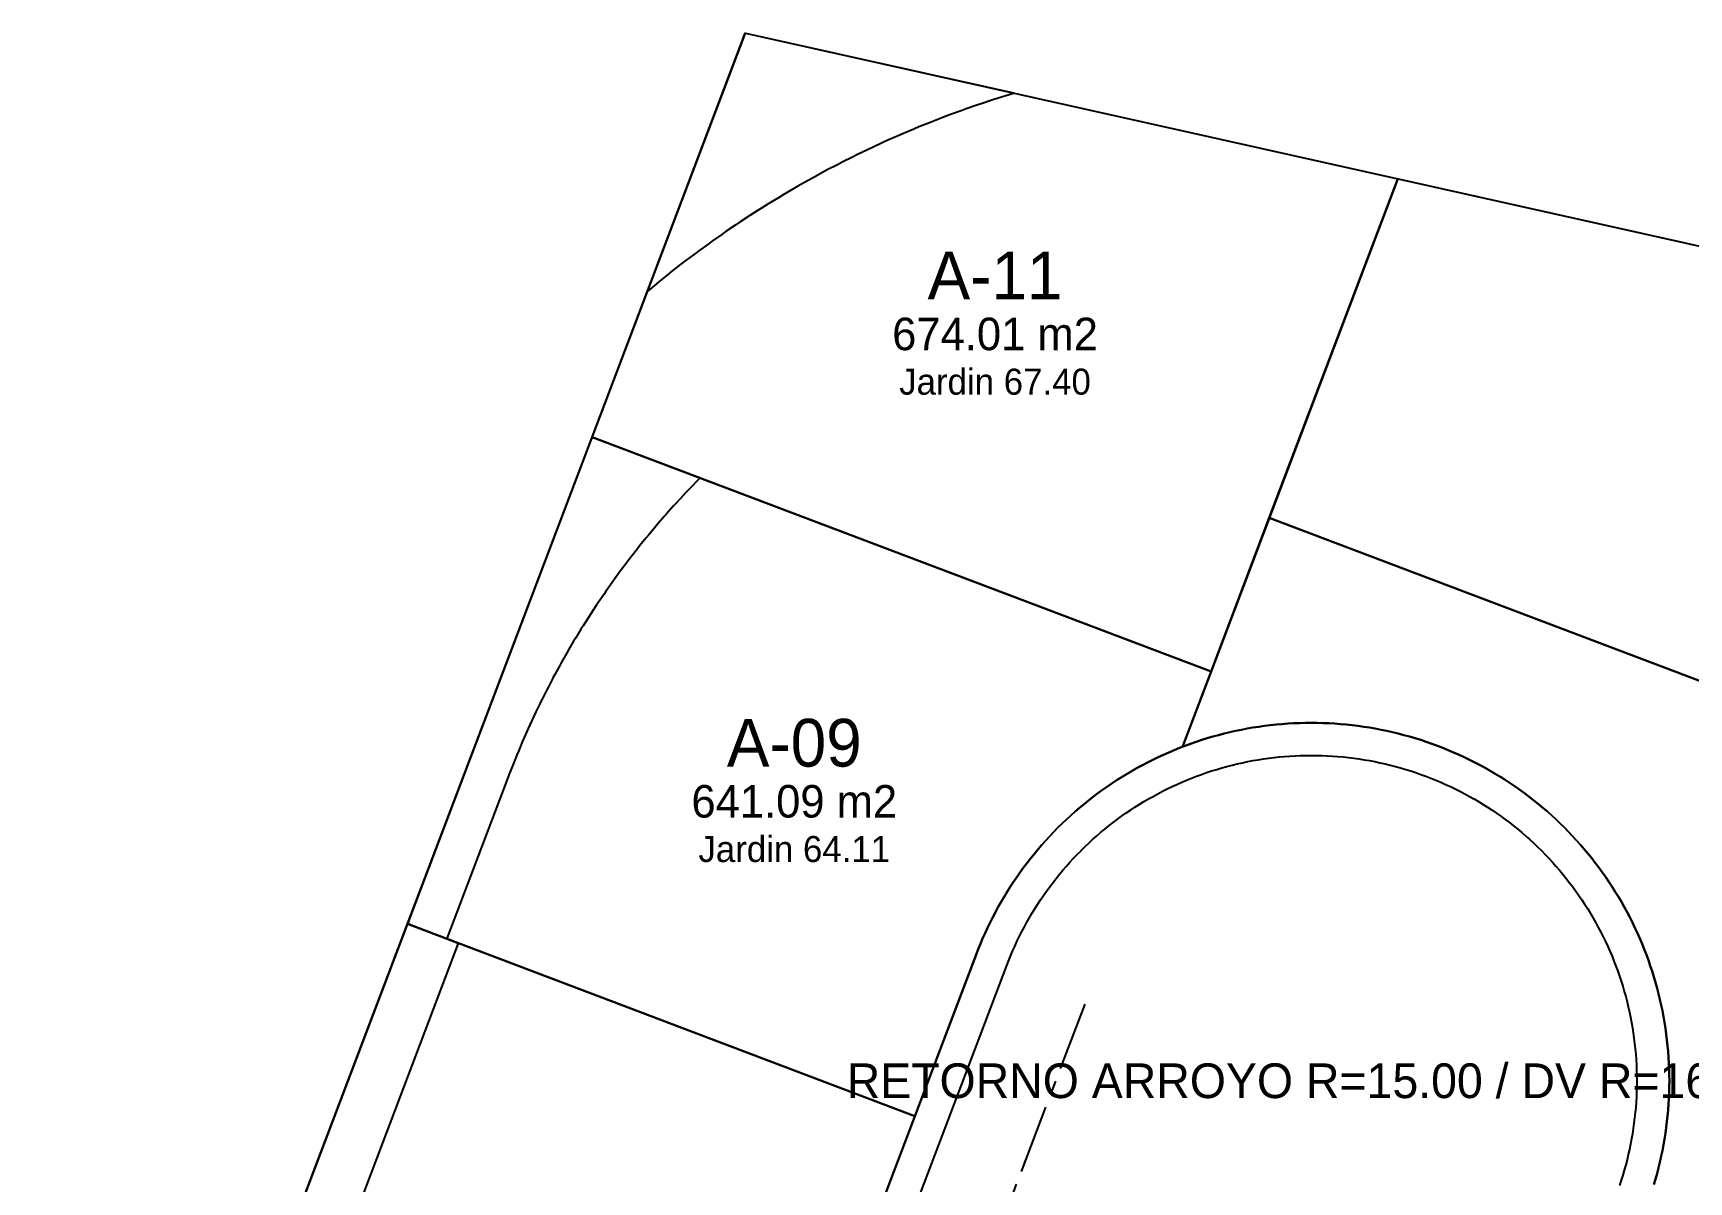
# Model space of a CAD drawing. Header units: metres. Extents: x 357848 to 358234, y 2285108 to 2285465.
# Drawn here: x 357908.8 to 357985.1, y 2285236.1 to 2285289.1 of the extents above; entities that cross this region are included whole.
import ezdxf
from ezdxf.enums import TextEntityAlignment as Align

# ---------------------------------------------------------------- set-up
doc = ezdxf.new("R2010")
doc.units = ezdxf.units.M
doc.linetypes.add('CENTER', pattern=[5.08, 3.175, -0.635, 0.635, -0.635])
for name, color, linetype in [('ACCESO', 1, 'Continuous'), ('JARDIN-DONACION-10', 3, 'Continuous'), ('LOTES', 2, 'Continuous'), ('LOTES-GRANDES', 6, 'Continuous'), ('POLIGONO', 5, 'Continuous'), ('TEXTO', 7, 'Continuous'), ('VIAL-ARROYO', 8, 'Continuous'), ('VIAL-DERECHO-VIA', 9, 'Continuous'), ('VIAL-EJE', 1, 'Continuous')]:
    doc.layers.add(name, color=color, linetype=linetype)

msp = doc.modelspace()

# ---------------------------------------------------------------- linework, layer by layer
at = {"layer": 'JARDIN-DONACION-10'}
for points in [[(357937.139, 2285277.196), (357937.138, 2285277.195), (357937.138, 2285277.195), (357937.137, 2285277.194), (357937.136, 2285277.194), (357937.135, 2285277.194), (357937.134, 2285277.194), (357937.133, 2285277.194), (357937.132, 2285277.194), (357937.131, 2285277.194), (357937.13, 2285277.194), (357937.129, 2285277.194), (357937.128, 2285277.195), (357937.127, 2285277.195), (357937.127, 2285277.196), (357937.126, 2285277.196), (357937.125, 2285277.197), (357937.125, 2285277.198), (357937.124, 2285277.199), (357937.124, 2285277.2), (357937.123, 2285277.2), (357937.123, 2285277.201), (357937.123, 2285277.202), (357937.123, 2285277.203), (357937.123, 2285277.204), (357937.123, 2285277.205), (357937.123, 2285277.206), (357937.123, 2285277.207), (357941.617, 2285289.064), (357941.617, 2285289.065), (357941.617, 2285289.065), (357941.618, 2285289.066), (357941.618, 2285289.067), (357941.619, 2285289.067), (357941.62, 2285289.068), (357941.62, 2285289.069), (357941.621, 2285289.069), (357941.622, 2285289.07), (357941.623, 2285289.07), (357941.624, 2285289.07), (357941.625, 2285289.071), (357941.625, 2285289.071), (357941.626, 2285289.071), (357941.627, 2285289.071), (357941.628, 2285289.071), (357941.629, 2285289.071), (357941.629, 2285289.071), (357953.976, 2285286.313), (357953.977, 2285286.313), (357953.978, 2285286.312), (357953.979, 2285286.312), (357953.98, 2285286.311), (357953.981, 2285286.311), (357953.981, 2285286.31), (357953.982, 2285286.31), (357953.982, 2285286.309), (357953.983, 2285286.308), (357953.983, 2285286.307), (357953.984, 2285286.306), (357953.984, 2285286.305), (357953.984, 2285286.304), (357953.984, 2285286.303), (357953.984, 2285286.302), (357953.984, 2285286.301), (357953.984, 2285286.3), (357953.983, 2285286.299), (357953.983, 2285286.299), (357953.982, 2285286.298), (357953.982, 2285286.297), (357953.981, 2285286.296), (357953.98, 2285286.296), (357953.98, 2285286.295), (357953.979, 2285286.294), (357953.978, 2285286.294), (357953.977, 2285286.294), (357953.771, 2285286.231), (357953.771, 2285286.231), (357953.271, 2285286.075), (357953.271, 2285286.075), (357953.029, 2285285.997), (357953.029, 2285285.997), (357952.532, 2285285.833), (357952.532, 2285285.833), (357952.291, 2285285.751), (357952.291, 2285285.751), (357951.797, 2285285.579), (357951.797, 2285285.579), (357951.558, 2285285.493), (357951.557, 2285285.493), (357951.066, 2285285.313), (357951.066, 2285285.313), (357950.828, 2285285.223), (357950.828, 2285285.223), (357950.339, 2285285.035), (357950.339, 2285285.035), (357950.103, 2285284.942), (357950.103, 2285284.942), (357949.618, 2285284.745), (357949.618, 2285284.745), (357949.383, 2285284.648), (357949.383, 2285284.648), (357948.901, 2285284.444), (357948.901, 2285284.443), (357948.668, 2285284.342), (357948.667, 2285284.342), (357948.189, 2285284.13), (357948.189, 2285284.13), (357947.957, 2285284.025), (357947.957, 2285284.025), (357947.482, 2285283.805), (357947.482, 2285283.805), (357947.252, 2285283.697), (357947.252, 2285283.697), (357946.781, 2285283.469), (357946.781, 2285283.469), (357946.553, 2285283.356), (357946.553, 2285283.356), (357946.085, 2285283.121), (357946.085, 2285283.121), (357945.859, 2285283.005), (357945.859, 2285283.005), (357945.395, 2285282.762), (357945.395, 2285282.762), (357945.171, 2285282.642), (357945.171, 2285282.642), (357944.711, 2285282.391), (357944.711, 2285282.391), (357944.489, 2285282.268), (357944.489, 2285282.268), (357944.033, 2285282.01), (357944.033, 2285282.01), (357943.813, 2285281.883), (357943.813, 2285281.883), (357943.362, 2285281.617), (357943.362, 2285281.617), (357943.144, 2285281.486), (357943.144, 2285281.486), (357942.697, 2285281.214), (357942.697, 2285281.213), (357942.481, 2285281.079), (357942.481, 2285281.079), (357942.039, 2285280.799), (357942.038, 2285280.799), (357941.825, 2285280.661), (357941.825, 2285280.661), (357941.387, 2285280.374), (357941.387, 2285280.374), (357941.176, 2285280.233), (357941.176, 2285280.233), (357940.743, 2285279.938), (357940.743, 2285279.938), (357940.534, 2285279.794), (357940.534, 2285279.794), (357940.106, 2285279.492), (357940.106, 2285279.492), (357939.899, 2285279.344), (357939.899, 2285279.344), (357939.476, 2285279.036), (357939.476, 2285279.036), (357939.272, 2285278.884), (357939.272, 2285278.884), (357938.854, 2285278.569), (357938.854, 2285278.569), (357938.652, 2285278.414), (357938.652, 2285278.414), (357938.239, 2285278.092), (357938.239, 2285278.092), (357938.04, 2285277.934), (357938.04, 2285277.934), (357937.633, 2285277.605), (357937.633, 2285277.605), (357937.436, 2285277.444), (357937.436, 2285277.444), (357937.139, 2285277.196)], [(357926.066, 2285248.004), (357926.065, 2285248.004), (357926.065, 2285248.005), (357926.064, 2285248.005), (357926.063, 2285248.006), (357926.062, 2285248.007), (357926.062, 2285248.008), (357926.061, 2285248.008), (357926.061, 2285248.009), (357926.06, 2285248.01), (357926.06, 2285248.011), (357926.06, 2285248.012), (357926.06, 2285248.013), (357926.06, 2285248.014), (357926.06, 2285248.015), (357926.06, 2285248.016), (357926.061, 2285248.017), (357934.559, 2285270.441), (357934.559, 2285270.441), (357934.56, 2285270.442), (357934.56, 2285270.443), (357934.561, 2285270.444), (357934.562, 2285270.445), (357934.562, 2285270.445), (357934.563, 2285270.446), (357934.564, 2285270.446), (357934.565, 2285270.446), (357934.566, 2285270.447), (357934.567, 2285270.447), (357934.568, 2285270.447), (357934.569, 2285270.447), (357934.57, 2285270.447), (357934.571, 2285270.447), (357934.572, 2285270.446), (357939.519, 2285268.572), (357939.52, 2285268.571), (357939.52, 2285268.571), (357939.521, 2285268.57), (357939.522, 2285268.57), (357939.523, 2285268.569), (357939.523, 2285268.568), (357939.524, 2285268.567), (357939.524, 2285268.566), (357939.525, 2285268.566), (357939.525, 2285268.565), (357939.525, 2285268.564), (357939.525, 2285268.563), (357939.525, 2285268.562), (357939.525, 2285268.561), (357939.525, 2285268.56), (357939.524, 2285268.559), (357939.524, 2285268.558), (357939.523, 2285268.557), (357939.523, 2285268.556), (357939.522, 2285268.555), (357939.329, 2285268.359), (357939.329, 2285268.359), (357939.197, 2285268.223), (357939.197, 2285268.223), (357938.881, 2285267.891), (357938.881, 2285267.891), (357938.752, 2285267.753), (357938.752, 2285267.753), (357938.441, 2285267.416), (357938.441, 2285267.416), (357938.315, 2285267.276), (357938.314, 2285267.276), (357938.009, 2285266.934), (357938.009, 2285266.934), (357937.885, 2285266.792), (357937.885, 2285266.792), (357937.585, 2285266.445), (357937.585, 2285266.444), (357937.463, 2285266.301), (357937.463, 2285266.3), (357937.17, 2285265.949), (357937.169, 2285265.948), (357937.05, 2285265.803), (357937.05, 2285265.802), (357936.762, 2285265.446), (357936.762, 2285265.446), (357936.644, 2285265.298), (357936.644, 2285265.298), (357936.362, 2285264.936), (357936.362, 2285264.936), (357936.247, 2285264.787), (357936.247, 2285264.786), (357935.971, 2285264.42), (357935.971, 2285264.42), (357935.859, 2285264.269), (357935.859, 2285264.269), (357935.589, 2285263.898), (357935.588, 2285263.898), (357935.479, 2285263.745), (357935.478, 2285263.745), (357935.215, 2285263.37), (357935.214, 2285263.37), (357935.107, 2285263.215), (357935.107, 2285263.215), (357934.849, 2285262.836), (357934.849, 2285262.835), (357934.744, 2285262.678), (357934.744, 2285262.678), (357934.493, 2285262.295), (357934.493, 2285262.295), (357934.39, 2285262.136), (357934.39, 2285262.136), (357934.145, 2285261.749), (357934.145, 2285261.749), (357934.045, 2285261.589), (357934.045, 2285261.589), (357933.806, 2285261.197), (357933.806, 2285261.197), (357933.709, 2285261.035), (357933.709, 2285261.035), (357933.477, 2285260.64), (357933.477, 2285260.64), (357933.382, 2285260.477), (357933.382, 2285260.477), (357933.156, 2285260.078), (357933.156, 2285260.078), (357933.065, 2285259.913), (357933.065, 2285259.913), (357932.845, 2285259.51), (357932.845, 2285259.51), (357932.756, 2285259.344), (357932.756, 2285259.343), (357932.543, 2285258.937), (357932.543, 2285258.937), (357932.457, 2285258.769), (357932.457, 2285258.769), (357932.251, 2285258.36), (357932.251, 2285258.36), (357932.167, 2285258.191), (357932.167, 2285258.19), (357931.968, 2285257.778), (357931.968, 2285257.778), (357931.887, 2285257.607), (357931.887, 2285257.607), (357931.695, 2285257.191), (357931.695, 2285257.191), (357931.617, 2285257.019), (357931.617, 2285257.019), (357931.431, 2285256.6), (357931.431, 2285256.6), (357931.356, 2285256.426), (357931.356, 2285256.426), (357931.177, 2285256.004), (357931.177, 2285256.004), (357931.105, 2285255.83), (357931.105, 2285255.83), (357930.933, 2285255.405), (357930.933, 2285255.405), (357930.868, 2285255.241), (357930.868, 2285255.241), (357930.725, 2285254.872), (357930.725, 2285254.871), (357927.868, 2285247.332), (357927.867, 2285247.331), (357927.867, 2285247.33), (357927.866, 2285247.33), (357927.866, 2285247.329), (357927.865, 2285247.328), (357927.864, 2285247.328), (357927.863, 2285247.327), (357927.863, 2285247.327), (357927.862, 2285247.326), (357927.861, 2285247.326), (357927.86, 2285247.326), (357927.859, 2285247.326), (357927.858, 2285247.326), (357927.857, 2285247.326), (357927.856, 2285247.326), (357927.855, 2285247.326), (357926.066, 2285248.004)]]:
    msp.add_lwpolyline(points, close=True, dxfattribs=at)
msp.add_lwpolyline([(357917.554, 2285225.572), (357926.053, 2285247.998), (357926.054, 2285247.999), (357926.054, 2285248), (357926.055, 2285248.001), (357926.056, 2285248.002), (357926.056, 2285248.002), (357926.057, 2285248.003), (357926.058, 2285248.003), (357926.059, 2285248.004), (357926.06, 2285248.004), (357926.061, 2285248.004), (357926.062, 2285248.005), (357926.063, 2285248.005), (357926.063, 2285248.005), (357926.064, 2285248.005), (357926.065, 2285248.004), (357926.066, 2285248.004), (357928.385, 2285247.126), (357928.386, 2285247.125), (357928.387, 2285247.125), (357928.387, 2285247.124), (357928.388, 2285247.123), (357928.389, 2285247.123), (357928.389, 2285247.122), (357928.39, 2285247.121), (357928.39, 2285247.12), (357928.391, 2285247.119), (357928.391, 2285247.118), (357928.391, 2285247.117), (357928.391, 2285247.116), (357928.391, 2285247.115), (357928.391, 2285247.115), (357928.391, 2285247.114), (357928.391, 2285247.113), (357919.892, 2285224.686)], dxfattribs=at)
at = {"layer": 'LOTES'}
for points in [[(357941.617, 2285289.064), (357941.618, 2285289.065), (357941.618, 2285289.066), (357941.619, 2285289.067), (357941.619, 2285289.068), (357941.62, 2285289.068), (357941.621, 2285289.069), (357941.621, 2285289.069), (357941.622, 2285289.07), (357941.623, 2285289.07), (357941.624, 2285289.071), (357941.625, 2285289.071), (357941.626, 2285289.071), (357941.627, 2285289.071), (357941.628, 2285289.071), (357941.629, 2285289.071), (357971.686, 2285282.358), (357971.686, 2285282.358), (357963.079, 2285259.644), (357934.562, 2285270.45), (357941.617, 2285289.064)], [(357961.629, 2285256.122), (357961.628, 2285256.122), (357961.628, 2285256.122), (357961.378, 2285256.021), (357961.378, 2285256.021), (357961.378, 2285256.021), (357961.13, 2285255.916), (357961.13, 2285255.916), (357961.129, 2285255.915), (357960.883, 2285255.806), (357960.883, 2285255.806), (357960.883, 2285255.806), (357960.638, 2285255.693), (357960.638, 2285255.693), (357960.638, 2285255.693), (357960.395, 2285255.575), (357960.395, 2285255.575), (357960.395, 2285255.575), (357960.154, 2285255.454), (357960.154, 2285255.454), (357960.153, 2285255.454), (357959.915, 2285255.329), (357959.914, 2285255.329), (357959.914, 2285255.329), (357959.677, 2285255.199), (357959.677, 2285255.199), (357959.677, 2285255.199), (357959.443, 2285255.066), (357959.442, 2285255.066), (357959.442, 2285255.066), (357959.21, 2285254.929), (357959.21, 2285254.929), (357959.21, 2285254.929), (357958.979, 2285254.789), (357958.979, 2285254.789), (357958.979, 2285254.789), (357958.751, 2285254.644), (357958.751, 2285254.644), (357958.751, 2285254.644), (357958.526, 2285254.496), (357958.526, 2285254.496), (357958.525, 2285254.496), (357958.302, 2285254.344), (357958.302, 2285254.344), (357958.302, 2285254.344), (357958.082, 2285254.189), (357958.082, 2285254.189), (357958.081, 2285254.189), (357957.864, 2285254.03), (357957.863, 2285254.03), (357957.863, 2285254.03), (357957.648, 2285253.867), (357957.648, 2285253.867), (357957.648, 2285253.867), (357957.435, 2285253.701), (357957.435, 2285253.701), (357957.435, 2285253.701), (357957.225, 2285253.532), (357957.225, 2285253.532), (357957.225, 2285253.531), (357957.018, 2285253.359), (357957.018, 2285253.359), (357957.018, 2285253.358), (357956.813, 2285253.182), (357956.813, 2285253.182), (357956.813, 2285253.182), (357956.612, 2285253.003), (357956.612, 2285253.003), (357956.612, 2285253.002), (357956.413, 2285252.82), (357956.413, 2285252.82), (357956.413, 2285252.82), (357956.218, 2285252.634), (357956.218, 2285252.633), (357956.218, 2285252.633), (357956.025, 2285252.444), (357956.025, 2285252.444), (357956.025, 2285252.444), (357955.836, 2285252.252), (357955.836, 2285252.252), (357955.836, 2285252.252), (357955.65, 2285252.056), (357955.65, 2285252.056), (357955.65, 2285252.056), (357955.467, 2285251.858), (357955.467, 2285251.858), (357955.467, 2285251.857), (357955.287, 2285251.656), (357955.287, 2285251.656), (357955.287, 2285251.656), (357955.111, 2285251.452), (357955.111, 2285251.452), (357955.111, 2285251.452), (357954.938, 2285251.244), (357954.938, 2285251.244), (357954.938, 2285251.244), (357954.768, 2285251.034), (357954.768, 2285251.034), (357954.768, 2285251.034), (357954.602, 2285250.822), (357954.602, 2285250.821), (357954.602, 2285250.821), (357954.44, 2285250.606), (357954.44, 2285250.606), (357954.439, 2285250.606), (357954.281, 2285250.388), (357954.281, 2285250.388), (357954.28, 2285250.388), (357954.125, 2285250.167), (357954.125, 2285250.167), (357954.125, 2285250.167), (357953.973, 2285249.944), (357953.973, 2285249.944), (357953.973, 2285249.944), (357953.825, 2285249.718), (357953.825, 2285249.718), (357953.825, 2285249.718), (357953.681, 2285249.49), (357953.681, 2285249.49), (357953.681, 2285249.49), (357953.54, 2285249.26), (357953.54, 2285249.26), (357953.54, 2285249.259), (357953.403, 2285249.027), (357953.403, 2285249.027), (357953.403, 2285249.027), (357953.27, 2285248.792), (357953.27, 2285248.792), (357953.27, 2285248.792), (357953.141, 2285248.555), (357953.141, 2285248.555), (357953.141, 2285248.555), (357953.016, 2285248.316), (357953.015, 2285248.316), (357953.015, 2285248.316), (357952.894, 2285248.075), (357952.894, 2285248.075), (357952.894, 2285248.074), (357952.777, 2285247.832), (357952.777, 2285247.832), (357952.777, 2285247.831), (357952.663, 2285247.587), (357952.663, 2285247.587), (357952.663, 2285247.586), (357952.554, 2285247.34), (357952.554, 2285247.34), (357952.554, 2285247.34), (357952.449, 2285247.091), (357952.448, 2285247.091), (357952.448, 2285247.091), (357952.347, 2285246.841), (357952.347, 2285246.841), (357952.347, 2285246.841), (357952.264, 2285246.626), (357952.264, 2285246.626), (357952.264, 2285246.625), (357952.264, 2285246.625), (357952.264, 2285246.625), (357952.263, 2285246.623), (357952.263, 2285246.623), (357949.431, 2285239.15), (357926.057, 2285248.008), (357934.562, 2285270.45), (357963.079, 2285259.644), (357961.764, 2285256.174), (357961.629, 2285256.122)], [(357940.925, 2285216.704), (357917.55, 2285225.562), (357926.057, 2285248.008), (357949.431, 2285239.15), (357940.925, 2285216.704)]]:
    msp.add_lwpolyline(points, close=True, dxfattribs=at)
at = {"layer": 'LOTES-GRANDES'}
msp.add_lwpolyline([(358017.659, 2285247.054), (357965.761, 2285266.721), (357968.877, 2285274.944), (357971.682, 2285282.347), (357971.684, 2285282.352), (357971.684, 2285282.352), (357971.684, 2285282.353), (357971.685, 2285282.353), (357971.686, 2285282.354), (357971.687, 2285282.355), (357971.688, 2285282.355), (357971.688, 2285282.356), (357971.689, 2285282.356), (357971.69, 2285282.356), (357971.691, 2285282.356), (357971.692, 2285282.356), (357971.693, 2285282.356), (357971.694, 2285282.356), (358014.309, 2285272.838), (358025.782, 2285268.491), (358017.659, 2285247.054)], close=True, dxfattribs=at)
msp.add_lwpolyline([(357983.482, 2285235.987), (357983.558, 2285236.246), (357983.558, 2285236.246), (357983.558, 2285236.246), (357983.558, 2285236.246), (357983.558, 2285236.246), (357983.63, 2285236.506), (357983.63, 2285236.506), (357983.63, 2285236.507), (357983.63, 2285236.507), (357983.63, 2285236.507), (357983.698, 2285236.768), (357983.698, 2285236.768), (357983.698, 2285236.768), (357983.698, 2285236.768), (357983.698, 2285236.768), (357983.761, 2285237.03), (357983.761, 2285237.03), (357983.762, 2285237.03), (357983.762, 2285237.03), (357983.762, 2285237.03), (357983.821, 2285237.294), (357983.821, 2285237.294), (357983.821, 2285237.294), (357983.821, 2285237.294), (357983.821, 2285237.294), (357983.875, 2285237.558), (357983.875, 2285237.558), (357983.876, 2285237.558), (357983.876, 2285237.558), (357983.876, 2285237.558), (357983.926, 2285237.823), (357983.926, 2285237.823), (357983.926, 2285237.823), (357983.926, 2285237.823), (357983.926, 2285237.823), (357983.972, 2285238.089), (357983.972, 2285238.089), (357983.972, 2285238.089), (357983.972, 2285238.089), (357983.972, 2285238.089), (357984.014, 2285238.356), (357984.014, 2285238.356), (357984.014, 2285238.356), (357984.014, 2285238.356), (357984.014, 2285238.356), (357984.051, 2285238.623), (357984.051, 2285238.623), (357984.051, 2285238.623), (357984.051, 2285238.623), (357984.051, 2285238.624), (357984.084, 2285238.891), (357984.084, 2285238.891), (357984.084, 2285238.891), (357984.084, 2285238.891), (357984.084, 2285238.891), (357984.113, 2285239.16), (357984.113, 2285239.16), (357984.113, 2285239.16), (357984.113, 2285239.16), (357984.113, 2285239.16), (357984.137, 2285239.428), (357984.137, 2285239.429), (357984.137, 2285239.429), (357984.137, 2285239.429), (357984.137, 2285239.429), (357984.157, 2285239.698), (357984.157, 2285239.698), (357984.157, 2285239.698), (357984.157, 2285239.698), (357984.157, 2285239.698), (357984.173, 2285239.967), (357984.173, 2285239.967), (357984.173, 2285239.967), (357984.173, 2285239.968), (357984.173, 2285239.968), (357984.184, 2285240.237), (357984.184, 2285240.237), (357984.184, 2285240.237), (357984.184, 2285240.237), (357984.184, 2285240.237), (357984.19, 2285240.507), (357984.19, 2285240.507), (357984.19, 2285240.507), (357984.19, 2285240.507), (357984.19, 2285240.507), (357984.193, 2285240.777), (357984.193, 2285240.777), (357984.193, 2285240.777), (357984.193, 2285240.777), (357984.193, 2285240.777), (357984.19, 2285241.047), (357984.19, 2285241.047), (357984.19, 2285241.047), (357984.19, 2285241.047), (357984.19, 2285241.047), (357984.184, 2285241.317), (357984.184, 2285241.317), (357984.184, 2285241.317), (357984.184, 2285241.317), (357984.184, 2285241.317), (357984.173, 2285241.586), (357984.173, 2285241.587), (357984.173, 2285241.587), (357984.173, 2285241.587), (357984.173, 2285241.587), (357984.157, 2285241.856), (357984.157, 2285241.856), (357984.157, 2285241.856), (357984.157, 2285241.856), (357984.157, 2285241.856), (357984.137, 2285242.125), (357984.137, 2285242.125), (357984.137, 2285242.125), (357984.137, 2285242.126), (357984.137, 2285242.126), (357984.113, 2285242.394), (357984.113, 2285242.394), (357984.113, 2285242.394), (357984.113, 2285242.394), (357984.113, 2285242.394), (357984.084, 2285242.663), (357984.084, 2285242.663), (357984.084, 2285242.663), (357984.084, 2285242.663), (357984.084, 2285242.663), (357984.051, 2285242.931), (357984.051, 2285242.931), (357984.051, 2285242.931), (357984.051, 2285242.931), (357984.051, 2285242.931), (357984.014, 2285243.198), (357984.014, 2285243.198), (357984.014, 2285243.198), (357984.014, 2285243.198), (357984.014, 2285243.198), (357983.972, 2285243.465), (357983.972, 2285243.465), (357983.972, 2285243.465), (357983.972, 2285243.465), (357983.972, 2285243.465), (357983.926, 2285243.731), (357983.926, 2285243.731), (357983.926, 2285243.731), (357983.926, 2285243.731), (357983.926, 2285243.731), (357983.876, 2285243.996), (357983.875, 2285243.996), (357983.875, 2285243.996), (357983.875, 2285243.996), (357983.875, 2285243.996), (357983.821, 2285244.26), (357983.821, 2285244.26), (357983.821, 2285244.26), (357983.821, 2285244.26), (357983.821, 2285244.261), (357983.762, 2285244.524), (357983.761, 2285244.524), (357983.761, 2285244.524), (357983.761, 2285244.524), (357983.761, 2285244.524), (357983.698, 2285244.786), (357983.698, 2285244.786), (357983.698, 2285244.786), (357983.698, 2285244.786), (357983.698, 2285244.786), (357983.63, 2285245.047), (357983.63, 2285245.047), (357983.63, 2285245.048), (357983.63, 2285245.048), (357983.63, 2285245.048), (357983.558, 2285245.308), (357983.558, 2285245.308), (357983.558, 2285245.308), (357983.558, 2285245.308), (357983.558, 2285245.308), (357983.482, 2285245.567), (357983.482, 2285245.567), (357983.482, 2285245.567), (357983.482, 2285245.567), (357983.482, 2285245.567), (357983.402, 2285245.824), (357983.402, 2285245.824), (357983.402, 2285245.824), (357983.402, 2285245.825), (357983.401, 2285245.825), (357983.317, 2285246.081), (357983.317, 2285246.081), (357983.317, 2285246.081), (357983.317, 2285246.081), (357983.317, 2285246.081), (357983.228, 2285246.336), (357983.228, 2285246.336), (357983.228, 2285246.336), (357983.228, 2285246.336), (357983.228, 2285246.336), (357983.135, 2285246.589), (357983.135, 2285246.589), (357983.135, 2285246.589), (357983.135, 2285246.589), (357983.135, 2285246.589), (357983.038, 2285246.841), (357983.038, 2285246.841), (357983.038, 2285246.841), (357983.038, 2285246.841), (357983.038, 2285246.841), (357982.937, 2285247.091), (357982.937, 2285247.091), (357982.937, 2285247.091), (357982.936, 2285247.091), (357982.936, 2285247.091), (357982.831, 2285247.34), (357982.831, 2285247.34), (357982.831, 2285247.34), (357982.831, 2285247.34), (357982.831, 2285247.34), (357982.722, 2285247.587), (357982.722, 2285247.587), (357982.722, 2285247.587), (357982.722, 2285247.587), (357982.722, 2285247.587), (357982.608, 2285247.832), (357982.608, 2285247.832), (357982.608, 2285247.832), (357982.608, 2285247.832), (357982.608, 2285247.832), (357982.491, 2285248.075), (357982.491, 2285248.075), (357982.491, 2285248.075), (357982.491, 2285248.075), (357982.491, 2285248.075), (357982.37, 2285248.316), (357982.37, 2285248.316), (357982.369, 2285248.316), (357982.369, 2285248.316), (357982.369, 2285248.316), (357982.244, 2285248.555), (357982.244, 2285248.555), (357982.244, 2285248.555), (357982.244, 2285248.555), (357982.244, 2285248.555), (357982.115, 2285248.792), (357982.115, 2285248.792), (357982.115, 2285248.792), (357982.115, 2285248.792), (357982.115, 2285248.792), (357981.982, 2285249.027), (357981.982, 2285249.027), (357981.982, 2285249.027), (357981.982, 2285249.027), (357981.982, 2285249.027), (357981.845, 2285249.26), (357981.845, 2285249.26), (357981.845, 2285249.26), (357981.845, 2285249.26), (357981.845, 2285249.26), (357981.704, 2285249.49), (357981.704, 2285249.49), (357981.704, 2285249.49), (357981.704, 2285249.49), (357981.704, 2285249.49), (357981.56, 2285249.718), (357981.56, 2285249.718), (357981.56, 2285249.718), (357981.56, 2285249.718), (357981.56, 2285249.718), (357981.412, 2285249.944), (357981.412, 2285249.944), (357981.412, 2285249.944), (357981.412, 2285249.944), (357981.412, 2285249.944), (357981.26, 2285250.167), (357981.26, 2285250.167), (357981.26, 2285250.167), (357981.26, 2285250.167), (357981.26, 2285250.167), (357981.105, 2285250.388), (357981.104, 2285250.388), (357981.104, 2285250.388), (357981.104, 2285250.388), (357981.104, 2285250.388), (357980.946, 2285250.606), (357980.945, 2285250.606), (357980.945, 2285250.606), (357980.945, 2285250.606), (357980.945, 2285250.606), (357980.783, 2285250.821), (357980.783, 2285250.821), (357980.783, 2285250.822), (357980.783, 2285250.822), (357980.783, 2285250.822), (357980.617, 2285251.034), (357980.617, 2285251.034), (357980.617, 2285251.034), (357980.617, 2285251.034), (357980.617, 2285251.035), (357980.447, 2285251.244), (357980.447, 2285251.244), (357980.447, 2285251.244), (357980.447, 2285251.245), (357980.447, 2285251.245), (357980.274, 2285251.452), (357980.274, 2285251.452), (357980.274, 2285251.452), (357980.274, 2285251.452), (357980.274, 2285251.452), (357980.098, 2285251.656), (357980.098, 2285251.656), (357980.098, 2285251.656), (357980.098, 2285251.656), (357980.098, 2285251.656), (357979.918, 2285251.858), (357979.918, 2285251.858), (357979.918, 2285251.858), (357979.918, 2285251.858), (357979.918, 2285251.858), (357979.735, 2285252.056), (357979.735, 2285252.056), (357979.735, 2285252.056), (357979.735, 2285252.056), (357979.735, 2285252.056), (357979.549, 2285252.252), (357979.549, 2285252.252), (357979.549, 2285252.252), (357979.549, 2285252.252), (357979.549, 2285252.252), (357979.36, 2285252.444), (357979.36, 2285252.444), (357979.36, 2285252.444), (357979.36, 2285252.444), (357979.36, 2285252.444), (357979.167, 2285252.633), (357979.167, 2285252.634), (357979.167, 2285252.634), (357979.167, 2285252.634), (357979.167, 2285252.634), (357978.972, 2285252.82), (357978.972, 2285252.82), (357978.972, 2285252.82), (357978.972, 2285252.82), (357978.972, 2285252.82), (357978.773, 2285253.003), (357978.773, 2285253.003), (357978.773, 2285253.003), (357978.773, 2285253.003), (357978.773, 2285253.003), (357978.572, 2285253.182), (357978.572, 2285253.182), (357978.572, 2285253.182), (357978.572, 2285253.182), (357978.572, 2285253.182), (357978.367, 2285253.359), (357978.367, 2285253.359), (357978.367, 2285253.359), (357978.367, 2285253.359), (357978.367, 2285253.359), (357978.16, 2285253.532), (357978.16, 2285253.532), (357978.16, 2285253.532), (357978.16, 2285253.532), (357978.16, 2285253.532), (357977.95, 2285253.701), (357977.95, 2285253.701), (357977.95, 2285253.701), (357977.95, 2285253.701), (357977.95, 2285253.701), (357977.737, 2285253.867), (357977.737, 2285253.867), (357977.737, 2285253.867), (357977.737, 2285253.867), (357977.737, 2285253.867), (357977.522, 2285254.03), (357977.522, 2285254.03), (357977.521, 2285254.03), (357977.521, 2285254.03), (357977.521, 2285254.03), (357977.303, 2285254.189), (357977.303, 2285254.189), (357977.303, 2285254.189), (357977.303, 2285254.189), (357977.303, 2285254.189), (357977.083, 2285254.344), (357977.083, 2285254.344), (357977.083, 2285254.344), (357977.083, 2285254.344), (357977.082, 2285254.345), (357976.86, 2285254.496), (357976.859, 2285254.496), (357976.859, 2285254.496), (357976.859, 2285254.496), (357976.859, 2285254.496), (357976.634, 2285254.644), (357976.634, 2285254.644), (357976.634, 2285254.644), (357976.634, 2285254.644), (357976.634, 2285254.644), (357976.406, 2285254.789), (357976.406, 2285254.789), (357976.406, 2285254.789), (357976.405, 2285254.789), (357976.405, 2285254.789), (357976.175, 2285254.929), (357976.175, 2285254.929), (357976.175, 2285254.93), (357976.175, 2285254.93), (357976.175, 2285254.93), (357975.943, 2285255.066), (357975.943, 2285255.066), (357975.942, 2285255.066), (357975.942, 2285255.066), (357975.942, 2285255.066), (357975.708, 2285255.199), (357975.708, 2285255.199), (357975.708, 2285255.199), (357975.707, 2285255.2), (357975.707, 2285255.2), (357975.471, 2285255.329), (357975.471, 2285255.329), (357975.47, 2285255.329), (357975.47, 2285255.329), (357975.47, 2285255.329), (357975.232, 2285255.454), (357975.231, 2285255.454), (357975.231, 2285255.454), (357975.231, 2285255.454), (357975.231, 2285255.454), (357974.99, 2285255.575), (357974.99, 2285255.575), (357974.99, 2285255.575), (357974.99, 2285255.575), (357974.99, 2285255.575), (357974.747, 2285255.693), (357974.747, 2285255.693), (357974.747, 2285255.693), (357974.747, 2285255.693), (357974.747, 2285255.693), (357974.502, 2285255.806), (357974.502, 2285255.806), (357974.502, 2285255.806), (357974.502, 2285255.806), (357974.502, 2285255.806), (357974.255, 2285255.916), (357974.255, 2285255.916), (357974.255, 2285255.916), (357974.255, 2285255.916), (357974.255, 2285255.916), (357974.007, 2285256.021), (357974.007, 2285256.021), (357974.007, 2285256.021), (357974.007, 2285256.021), (357974.007, 2285256.021), (357973.757, 2285256.122), (357973.757, 2285256.122), (357973.756, 2285256.122), (357973.756, 2285256.122), (357973.756, 2285256.122), (357973.505, 2285256.219), (357973.505, 2285256.219), (357973.505, 2285256.219), (357973.504, 2285256.219), (357973.504, 2285256.219), (357973.251, 2285256.312), (357973.251, 2285256.312), (357973.251, 2285256.312), (357973.251, 2285256.312), (357973.251, 2285256.313), (357972.996, 2285256.401), (357972.996, 2285256.401), (357972.996, 2285256.401), (357972.996, 2285256.401), (357972.996, 2285256.401), (357972.74, 2285256.486), (357972.74, 2285256.486), (357972.74, 2285256.486), (357972.74, 2285256.486), (357972.74, 2285256.486), (357972.482, 2285256.566), (357972.482, 2285256.566), (357972.482, 2285256.566), (357972.482, 2285256.566), (357972.482, 2285256.567), (357972.223, 2285256.643), (357972.223, 2285256.643), (357972.223, 2285256.643), (357972.223, 2285256.643), (357972.223, 2285256.643), (357971.963, 2285256.715), (357971.963, 2285256.715), (357971.963, 2285256.715), (357971.963, 2285256.715), (357971.963, 2285256.715), (357971.702, 2285256.782), (357971.702, 2285256.782), (357971.702, 2285256.782), (357971.702, 2285256.782), (357971.701, 2285256.783), (357971.439, 2285256.846), (357971.439, 2285256.846), (357971.439, 2285256.846), (357971.439, 2285256.846), (357971.439, 2285256.846), (357971.176, 2285256.905), (357971.176, 2285256.905), (357971.176, 2285256.905), (357971.176, 2285256.905), (357971.176, 2285256.905), (357970.912, 2285256.96), (357970.912, 2285256.96), (357970.911, 2285256.96), (357970.911, 2285256.96), (357970.911, 2285256.96), (357970.646, 2285257.01), (357970.646, 2285257.01), (357970.646, 2285257.01), (357970.646, 2285257.01), (357970.646, 2285257.01), (357970.38, 2285257.057), (357970.38, 2285257.057), (357970.38, 2285257.057), (357970.38, 2285257.057), (357970.38, 2285257.057), (357970.114, 2285257.098), (357970.114, 2285257.098), (357970.113, 2285257.098), (357970.113, 2285257.098), (357970.113, 2285257.098), (357969.846, 2285257.136), (357969.846, 2285257.136), (357969.846, 2285257.136), (357969.846, 2285257.136), (357969.846, 2285257.136), (357969.578, 2285257.169), (357969.578, 2285257.169), (357969.578, 2285257.169), (357969.578, 2285257.169), (357969.578, 2285257.169), (357969.31, 2285257.197), (357969.31, 2285257.197), (357969.31, 2285257.197), (357969.31, 2285257.197), (357969.31, 2285257.198), (357969.041, 2285257.222), (357969.041, 2285257.222), (357969.041, 2285257.222), (357969.041, 2285257.222), (357969.041, 2285257.222), (357968.772, 2285257.242), (357968.772, 2285257.242), (357968.772, 2285257.242), (357968.771, 2285257.242), (357968.771, 2285257.242), (357968.502, 2285257.257), (357968.502, 2285257.257), (357968.502, 2285257.257), (357968.502, 2285257.257), (357968.502, 2285257.257), (357968.232, 2285257.268), (357968.232, 2285257.268), (357968.232, 2285257.268), (357968.232, 2285257.268), (357968.232, 2285257.268), (357967.963, 2285257.275), (357967.962, 2285257.275), (357967.962, 2285257.275), (357967.962, 2285257.275), (357967.962, 2285257.275), (357967.693, 2285257.277), (357967.693, 2285257.277), (357967.692, 2285257.277), (357967.692, 2285257.277), (357967.692, 2285257.277), (357967.423, 2285257.275), (357967.423, 2285257.275), (357967.422, 2285257.275), (357967.422, 2285257.275), (357967.422, 2285257.275), (357967.153, 2285257.268), (357967.153, 2285257.268), (357967.153, 2285257.268), (357967.152, 2285257.268), (357967.152, 2285257.268), (357966.883, 2285257.257), (357966.883, 2285257.257), (357966.883, 2285257.257), (357966.883, 2285257.257), (357966.883, 2285257.257), (357966.613, 2285257.242), (357966.613, 2285257.242), (357966.613, 2285257.242), (357966.613, 2285257.242), (357966.613, 2285257.242), (357966.344, 2285257.222), (357966.344, 2285257.222), (357966.344, 2285257.222), (357966.344, 2285257.222), (357966.344, 2285257.222), (357966.075, 2285257.197), (357966.075, 2285257.197), (357966.075, 2285257.197), (357966.075, 2285257.197), (357966.075, 2285257.197), (357965.807, 2285257.169), (357965.807, 2285257.169), (357965.807, 2285257.169), (357965.807, 2285257.169), (357965.807, 2285257.169), (357965.539, 2285257.136), (357965.539, 2285257.136), (357965.539, 2285257.136), (357965.539, 2285257.136), (357965.539, 2285257.136), (357965.272, 2285257.098), (357965.271, 2285257.098), (357965.271, 2285257.098), (357965.271, 2285257.098), (357965.271, 2285257.098), (357965.005, 2285257.057), (357965.005, 2285257.057), (357965.005, 2285257.057), (357965.005, 2285257.057), (357965.004, 2285257.057), (357964.739, 2285257.01), (357964.739, 2285257.01), (357964.739, 2285257.01), (357964.739, 2285257.01), (357964.738, 2285257.01), (357964.474, 2285256.96), (357964.474, 2285256.96), (357964.473, 2285256.96), (357964.473, 2285256.96), (357964.473, 2285256.96), (357964.209, 2285256.905), (357964.209, 2285256.905), (357964.209, 2285256.905), (357964.209, 2285256.905), (357964.209, 2285256.905), (357963.946, 2285256.846), (357963.946, 2285256.846), (357963.946, 2285256.846), (357963.946, 2285256.846), (357963.946, 2285256.846), (357963.683, 2285256.782), (357963.683, 2285256.782), (357963.683, 2285256.782), (357963.683, 2285256.782), (357963.683, 2285256.782), (357963.422, 2285256.715), (357963.422, 2285256.715), (357963.422, 2285256.715), (357963.422, 2285256.715), (357963.422, 2285256.715), (357963.162, 2285256.643), (357963.162, 2285256.643), (357963.162, 2285256.643), (357963.162, 2285256.643), (357963.162, 2285256.643), (357962.903, 2285256.566), (357962.903, 2285256.566), (357962.903, 2285256.566), (357962.903, 2285256.566), (357962.903, 2285256.566), (357962.645, 2285256.486), (357962.645, 2285256.486), (357962.645, 2285256.486), (357962.645, 2285256.486), (357962.645, 2285256.486), (357962.389, 2285256.401), (357962.389, 2285256.401), (357962.389, 2285256.401), (357962.389, 2285256.401), (357962.389, 2285256.401), (357962.134, 2285256.312), (357962.134, 2285256.312), (357962.134, 2285256.312), (357962.134, 2285256.312), (357962.134, 2285256.312), (357961.88, 2285256.219), (357961.88, 2285256.219), (357961.88, 2285256.219), (357961.88, 2285256.219), (357961.88, 2285256.219), (357961.785, 2285256.183), (357961.784, 2285256.182), (357961.783, 2285256.182), (357961.782, 2285256.182), (357961.781, 2285256.182), (357961.78, 2285256.182), (357961.779, 2285256.182), (357961.778, 2285256.182), (357961.777, 2285256.183), (357961.776, 2285256.183), (357961.775, 2285256.184), (357961.775, 2285256.184), (357961.774, 2285256.185), (357961.773, 2285256.186), (357961.773, 2285256.187), (357961.772, 2285256.188), (357961.772, 2285256.189), (357961.772, 2285256.19), (357961.771, 2285256.19), (357961.771, 2285256.191), (357961.771, 2285256.192), (357961.771, 2285256.193), (357961.772, 2285256.194), (357961.772, 2285256.195), (357962.986, 2285259.4), (357963.079, 2285259.644), (357965.761, 2285266.721), (358017.659, 2285247.054)], dxfattribs=at)
at = {"layer": 'POLIGONO'}
msp.add_lwpolyline([(357879.275, 2285124.569), (357941.62, 2285289.073), (358060.309, 2285262.565), (358062.258, 2285261.775), (358063.927, 2285260.344), (358065.119, 2285258.556), (358065.644, 2285256.291), (358065.512, 2285254.145), (358063.945, 2285251.165), (357910.507, 2285122.423), (357905.462, 2285119.92), (357901.328, 2285119.682), (357879.275, 2285124.569)], close=True, dxfattribs=at)
at = {"layer": 'VIAL-ARROYO'}
msp.add_lwpolyline([(357920.357, 2285158.193), (357953.666, 2285246.091), (357953.666, 2285246.092), (357953.666, 2285246.093), (357953.667, 2285246.094), (357953.742, 2285246.29), (357953.742, 2285246.29), (357953.834, 2285246.517), (357953.834, 2285246.517), (357953.93, 2285246.743), (357953.93, 2285246.743), (357954.03, 2285246.967), (357954.03, 2285246.968), (357954.133, 2285247.19), (357954.133, 2285247.19), (357954.239, 2285247.411), (357954.239, 2285247.411), (357954.35, 2285247.63), (357954.35, 2285247.63), (357954.464, 2285247.848), (357954.464, 2285247.848), (357954.581, 2285248.063), (357954.581, 2285248.063), (357954.702, 2285248.277), (357954.702, 2285248.277), (357954.827, 2285248.488), (357954.827, 2285248.488), (357954.954, 2285248.698), (357954.954, 2285248.698), (357955.086, 2285248.905), (357955.086, 2285248.905), (357955.22, 2285249.11), (357955.22, 2285249.11), (357955.358, 2285249.313), (357955.359, 2285249.313), (357955.5, 2285249.514), (357955.5, 2285249.514), (357955.644, 2285249.712), (357955.644, 2285249.712), (357955.792, 2285249.908), (357955.792, 2285249.908), (357955.943, 2285250.102), (357955.943, 2285250.102), (357956.097, 2285250.293), (357956.097, 2285250.293), (357956.255, 2285250.481), (357956.255, 2285250.481), (357956.415, 2285250.667), (357956.415, 2285250.667), (357956.578, 2285250.85), (357956.578, 2285250.85), (357956.744, 2285251.031), (357956.745, 2285251.031), (357956.914, 2285251.208), (357956.914, 2285251.209), (357957.086, 2285251.383), (357957.086, 2285251.384), (357957.261, 2285251.556), (357957.261, 2285251.556), (357957.439, 2285251.725), (357957.439, 2285251.725), (357957.619, 2285251.891), (357957.619, 2285251.891), (357957.802, 2285252.054), (357957.802, 2285252.055), (357957.988, 2285252.215), (357957.988, 2285252.215), (357958.177, 2285252.372), (357958.177, 2285252.372), (357958.367, 2285252.526), (357958.368, 2285252.526), (357958.561, 2285252.677), (357958.561, 2285252.677), (357958.757, 2285252.825), (357958.757, 2285252.825), (357958.955, 2285252.97), (357958.955, 2285252.97), (357959.156, 2285253.111), (357959.156, 2285253.111), (357959.359, 2285253.249), (357959.359, 2285253.249), (357959.564, 2285253.384), (357959.564, 2285253.384), (357959.771, 2285253.515), (357959.772, 2285253.515), (357959.981, 2285253.643), (357959.981, 2285253.643), (357960.192, 2285253.767), (357960.193, 2285253.767), (357960.406, 2285253.888), (357960.406, 2285253.888), (357960.621, 2285254.006), (357960.622, 2285254.006), (357960.839, 2285254.12), (357960.839, 2285254.12), (357961.058, 2285254.23), (357961.058, 2285254.23), (357961.279, 2285254.337), (357961.279, 2285254.337), (357961.502, 2285254.44), (357961.502, 2285254.44), (357961.726, 2285254.539), (357961.726, 2285254.539), (357961.952, 2285254.635), (357961.952, 2285254.635), (357962.18, 2285254.727), (357962.18, 2285254.727), (357962.409, 2285254.815), (357962.409, 2285254.816), (357962.639, 2285254.9), (357962.639, 2285254.9), (357962.871, 2285254.981), (357962.871, 2285254.981), (357963.104, 2285255.058), (357963.104, 2285255.058), (357963.338, 2285255.131), (357963.338, 2285255.131), (357963.574, 2285255.2), (357963.574, 2285255.2), (357963.81, 2285255.266), (357963.81, 2285255.266), (357964.048, 2285255.327), (357964.048, 2285255.327), (357964.286, 2285255.385), (357964.286, 2285255.385), (357964.526, 2285255.439), (357964.526, 2285255.439), (357964.766, 2285255.489), (357964.766, 2285255.489), (357965.007, 2285255.535), (357965.007, 2285255.535), (357965.249, 2285255.577), (357965.249, 2285255.577), (357965.491, 2285255.615), (357965.492, 2285255.615), (357965.734, 2285255.649), (357965.735, 2285255.649), (357965.978, 2285255.679), (357965.978, 2285255.679), (357966.222, 2285255.705), (357966.222, 2285255.705), (357966.467, 2285255.727), (357966.467, 2285255.727), (357966.711, 2285255.745), (357966.711, 2285255.745), (357966.956, 2285255.759), (357966.957, 2285255.759), (357967.202, 2285255.769), (357967.202, 2285255.769), (357967.447, 2285255.775), (357967.447, 2285255.775), (357967.692, 2285255.777), (357967.693, 2285255.777), (357967.938, 2285255.775), (357967.938, 2285255.775), (357968.183, 2285255.769), (357968.183, 2285255.769), (357968.428, 2285255.759), (357968.429, 2285255.759), (357968.673, 2285255.745), (357968.674, 2285255.745), (357968.918, 2285255.727), (357968.918, 2285255.727), (357969.163, 2285255.705), (357969.163, 2285255.705), (357969.407, 2285255.679), (357969.407, 2285255.679), (357969.65, 2285255.649), (357969.65, 2285255.649), (357969.893, 2285255.615), (357969.893, 2285255.615), (357970.136, 2285255.577), (357970.136, 2285255.577), (357970.378, 2285255.535), (357970.378, 2285255.535), (357970.619, 2285255.489), (357970.619, 2285255.489), (357970.859, 2285255.439), (357970.859, 2285255.439), (357971.099, 2285255.385), (357971.099, 2285255.385), (357971.337, 2285255.327), (357971.337, 2285255.327), (357971.575, 2285255.266), (357971.575, 2285255.266), (357971.811, 2285255.2), (357971.811, 2285255.2), (357972.047, 2285255.131), (357972.047, 2285255.131), (357972.281, 2285255.058), (357972.281, 2285255.058), (357972.514, 2285254.981), (357972.514, 2285254.981), (357972.746, 2285254.9), (357972.746, 2285254.9), (357972.976, 2285254.816), (357972.976, 2285254.816), (357973.205, 2285254.727), (357973.205, 2285254.727), (357973.433, 2285254.635), (357973.433, 2285254.635), (357973.659, 2285254.539), (357973.659, 2285254.539), (357973.883, 2285254.44), (357973.883, 2285254.44), (357974.106, 2285254.337), (357974.106, 2285254.337), (357974.327, 2285254.23), (357974.327, 2285254.23), (357974.546, 2285254.12), (357974.546, 2285254.12), (357974.763, 2285254.006), (357974.763, 2285254.006), (357974.979, 2285253.888), (357974.979, 2285253.888), (357975.192, 2285253.767), (357975.193, 2285253.767), (357975.404, 2285253.643), (357975.404, 2285253.643), (357975.613, 2285253.515), (357975.614, 2285253.515), (357975.821, 2285253.384), (357975.821, 2285253.384), (357976.026, 2285253.249), (357976.026, 2285253.249), (357976.229, 2285253.111), (357976.229, 2285253.111), (357976.43, 2285252.97), (357976.43, 2285252.97), (357976.628, 2285252.825), (357976.628, 2285252.825), (357976.824, 2285252.677), (357976.824, 2285252.677), (357977.017, 2285252.526), (357977.017, 2285252.526), (357977.208, 2285252.372), (357977.208, 2285252.372), (357977.397, 2285252.215), (357977.397, 2285252.215), (357977.583, 2285252.055), (357977.583, 2285252.055), (357977.766, 2285251.891), (357977.766, 2285251.891), (357977.946, 2285251.725), (357977.946, 2285251.725), (357978.124, 2285251.556), (357978.124, 2285251.556), (357978.299, 2285251.384), (357978.299, 2285251.384), (357978.471, 2285251.209), (357978.471, 2285251.209), (357978.64, 2285251.031), (357978.64, 2285251.031), (357978.807, 2285250.85), (357978.807, 2285250.85), (357978.97, 2285250.667), (357978.97, 2285250.667), (357979.13, 2285250.481), (357979.13, 2285250.481), (357979.288, 2285250.293), (357979.288, 2285250.293), (357979.442, 2285250.102), (357979.442, 2285250.102), (357979.593, 2285249.908), (357979.593, 2285249.908), (357979.741, 2285249.713), (357979.741, 2285249.712), (357979.885, 2285249.514), (357979.885, 2285249.514), (357980.026, 2285249.314), (357980.027, 2285249.313), (357980.164, 2285249.111), (357980.165, 2285249.11), (357980.299, 2285248.905), (357980.299, 2285248.905), (357980.43, 2285248.698), (357980.431, 2285248.698), (357980.558, 2285248.489), (357980.558, 2285248.488), (357980.683, 2285248.277), (357980.683, 2285248.277), (357980.804, 2285248.064), (357980.804, 2285248.063), (357980.921, 2285247.848), (357980.921, 2285247.848), (357981.035, 2285247.631), (357981.035, 2285247.63), (357981.146, 2285247.411), (357981.146, 2285247.411), (357981.252, 2285247.19), (357981.252, 2285247.19), (357981.355, 2285246.968), (357981.355, 2285246.968), (357981.455, 2285246.743), (357981.455, 2285246.743), (357981.551, 2285246.517), (357981.551, 2285246.517), (357981.643, 2285246.29), (357981.643, 2285246.29), (357981.731, 2285246.061), (357981.731, 2285246.061), (357981.816, 2285245.83), (357981.816, 2285245.83), (357981.896, 2285245.599), (357981.896, 2285245.599), (357981.973, 2285245.366), (357981.973, 2285245.365), (357982.047, 2285245.131), (357982.047, 2285245.131), (357982.116, 2285244.896), (357982.116, 2285244.896), (357982.181, 2285244.659), (357982.181, 2285244.659), (357982.243, 2285244.422), (357982.243, 2285244.422), (357982.301, 2285244.183), (357982.301, 2285244.183), (357982.354, 2285243.944), (357982.354, 2285243.944), (357982.404, 2285243.703), (357982.404, 2285243.703), (357982.45, 2285243.462), (357982.45, 2285243.462), (357982.492, 2285243.221), (357982.492, 2285243.22), (357982.53, 2285242.978), (357982.53, 2285242.978), (357982.564, 2285242.735), (357982.564, 2285242.735), (357982.594, 2285242.491), (357982.594, 2285242.491), (357982.62, 2285242.247), (357982.62, 2285242.247), (357982.642, 2285242.003), (357982.642, 2285242.003), (357982.66, 2285241.758), (357982.66, 2285241.758), (357982.674, 2285241.513), (357982.674, 2285241.513), (357982.684, 2285241.268), (357982.684, 2285241.268), (357982.691, 2285241.023), (357982.691, 2285241.022), (357982.693, 2285240.777), (357982.693, 2285240.777), (357982.691, 2285240.532), (357982.691, 2285240.532), (357982.684, 2285240.286), (357982.684, 2285240.286), (357982.674, 2285240.041), (357982.674, 2285240.041), (357982.66, 2285239.796), (357982.66, 2285239.796), (357982.642, 2285239.551), (357982.642, 2285239.551), (357982.62, 2285239.307), (357982.62, 2285239.307), (357982.594, 2285239.063), (357982.594, 2285239.063), (357982.564, 2285238.819), (357982.564, 2285238.819), (357982.53, 2285238.576), (357982.53, 2285238.576), (357982.492, 2285238.334), (357982.492, 2285238.334), (357982.45, 2285238.092), (357982.45, 2285238.092), (357982.404, 2285237.851), (357982.404, 2285237.851), (357982.354, 2285237.61), (357982.354, 2285237.61), (357982.301, 2285237.371), (357982.301, 2285237.371), (357982.243, 2285237.132), (357982.243, 2285237.132), (357982.181, 2285236.895), (357982.181, 2285236.895), (357982.116, 2285236.658), (357982.116, 2285236.658), (357982.047, 2285236.423), (357982.047, 2285236.423), (357981.974, 2285236.189), (357981.973, 2285236.188), (357981.897, 2285235.955)], dxfattribs=at)
at = {"layer": 'VIAL-DERECHO-VIA'}
msp.add_lwpolyline([(357919.087, 2285159.074), (357952.263, 2285246.623), (357952.263, 2285246.624), (357952.264, 2285246.625), (357952.264, 2285246.625), (357952.264, 2285246.626), (357952.347, 2285246.841), (357952.347, 2285246.841), (357952.448, 2285247.091), (357952.449, 2285247.091), (357952.554, 2285247.34), (357952.554, 2285247.34), (357952.663, 2285247.586), (357952.663, 2285247.587), (357952.777, 2285247.831), (357952.777, 2285247.832), (357952.894, 2285248.075), (357952.894, 2285248.075), (357953.015, 2285248.316), (357953.016, 2285248.316), (357953.141, 2285248.555), (357953.141, 2285248.555), (357953.27, 2285248.792), (357953.27, 2285248.792), (357953.403, 2285249.027), (357953.403, 2285249.027), (357953.54, 2285249.259), (357953.54, 2285249.26), (357953.681, 2285249.49), (357953.681, 2285249.49), (357953.825, 2285249.718), (357953.825, 2285249.718), (357953.973, 2285249.944), (357953.973, 2285249.944), (357954.125, 2285250.167), (357954.125, 2285250.167), (357954.28, 2285250.388), (357954.281, 2285250.388), (357954.44, 2285250.606), (357954.44, 2285250.606), (357954.602, 2285250.821), (357954.602, 2285250.821), (357954.768, 2285251.034), (357954.768, 2285251.034), (357954.938, 2285251.244), (357954.938, 2285251.244), (357955.111, 2285251.452), (357955.111, 2285251.452), (357955.287, 2285251.656), (357955.287, 2285251.656), (357955.467, 2285251.858), (357955.467, 2285251.858), (357955.65, 2285252.056), (357955.65, 2285252.056), (357955.836, 2285252.252), (357955.836, 2285252.252), (357956.025, 2285252.444), (357956.025, 2285252.444), (357956.218, 2285252.633), (357956.218, 2285252.634), (357956.413, 2285252.82), (357956.413, 2285252.82), (357956.612, 2285253.003), (357956.612, 2285253.003), (357956.813, 2285253.182), (357956.813, 2285253.182), (357957.018, 2285253.359), (357957.018, 2285253.359), (357957.225, 2285253.532), (357957.225, 2285253.532), (357957.435, 2285253.701), (357957.435, 2285253.701), (357957.648, 2285253.867), (357957.648, 2285253.867), (357957.863, 2285254.03), (357957.863, 2285254.03), (357958.082, 2285254.189), (357958.082, 2285254.189), (357958.302, 2285254.344), (357958.302, 2285254.344), (357958.525, 2285254.496), (357958.526, 2285254.496), (357958.751, 2285254.644), (357958.751, 2285254.644), (357958.979, 2285254.789), (357958.979, 2285254.789), (357959.21, 2285254.929), (357959.21, 2285254.929), (357959.442, 2285255.066), (357959.443, 2285255.066), (357959.677, 2285255.199), (357959.677, 2285255.199), (357959.914, 2285255.329), (357959.914, 2285255.329), (357960.153, 2285255.454), (357960.154, 2285255.454), (357960.395, 2285255.575), (357960.395, 2285255.575), (357960.638, 2285255.693), (357960.638, 2285255.693), (357960.883, 2285255.806), (357960.883, 2285255.806), (357961.13, 2285255.916), (357961.13, 2285255.916), (357961.378, 2285256.021), (357961.378, 2285256.021), (357961.628, 2285256.122), (357961.629, 2285256.122), (357961.88, 2285256.219), (357961.88, 2285256.219), (357962.134, 2285256.312), (357962.134, 2285256.312), (357962.389, 2285256.401), (357962.389, 2285256.401), (357962.645, 2285256.486), (357962.645, 2285256.486), (357962.903, 2285256.566), (357962.903, 2285256.566), (357963.162, 2285256.643), (357963.162, 2285256.643), (357963.422, 2285256.715), (357963.422, 2285256.715), (357963.683, 2285256.782), (357963.683, 2285256.782), (357963.946, 2285256.846), (357963.946, 2285256.846), (357964.209, 2285256.905), (357964.209, 2285256.905), (357964.473, 2285256.96), (357964.474, 2285256.96), (357964.739, 2285257.01), (357964.739, 2285257.01), (357965.005, 2285257.057), (357965.005, 2285257.057), (357965.271, 2285257.098), (357965.271, 2285257.098), (357965.539, 2285257.136), (357965.539, 2285257.136), (357965.807, 2285257.169), (357965.807, 2285257.169), (357966.075, 2285257.197), (357966.075, 2285257.197), (357966.344, 2285257.222), (357966.344, 2285257.222), (357966.613, 2285257.242), (357966.613, 2285257.242), (357966.883, 2285257.257), (357966.883, 2285257.257), (357967.152, 2285257.268), (357967.153, 2285257.268), (357967.422, 2285257.275), (357967.423, 2285257.275), (357967.692, 2285257.277), (357967.693, 2285257.277), (357967.962, 2285257.275), (357967.962, 2285257.275), (357968.232, 2285257.268), (357968.232, 2285257.268), (357968.502, 2285257.257), (357968.502, 2285257.257), (357968.772, 2285257.242), (357968.772, 2285257.242), (357969.041, 2285257.222), (357969.041, 2285257.222), (357969.31, 2285257.197), (357969.31, 2285257.197), (357969.578, 2285257.169), (357969.578, 2285257.169), (357969.846, 2285257.136), (357969.846, 2285257.136), (357970.113, 2285257.098), (357970.114, 2285257.098), (357970.38, 2285257.057), (357970.38, 2285257.057), (357970.646, 2285257.01), (357970.646, 2285257.01), (357970.911, 2285256.96), (357970.912, 2285256.96), (357971.176, 2285256.905), (357971.176, 2285256.905), (357971.439, 2285256.846), (357971.439, 2285256.846), (357971.702, 2285256.782), (357971.702, 2285256.782), (357971.963, 2285256.715), (357971.963, 2285256.715), (357972.223, 2285256.643), (357972.223, 2285256.643), (357972.482, 2285256.566), (357972.482, 2285256.566), (357972.74, 2285256.486), (357972.74, 2285256.486), (357972.996, 2285256.401), (357972.996, 2285256.401), (357973.251, 2285256.312), (357973.251, 2285256.312), (357973.504, 2285256.219), (357973.505, 2285256.219), (357973.756, 2285256.122), (357973.757, 2285256.122), (357974.007, 2285256.021), (357974.007, 2285256.021), (357974.255, 2285255.916), (357974.255, 2285255.916), (357974.502, 2285255.806), (357974.502, 2285255.806), (357974.747, 2285255.693), (357974.747, 2285255.693), (357974.99, 2285255.575), (357974.99, 2285255.575), (357975.231, 2285255.454), (357975.231, 2285255.454), (357975.47, 2285255.329), (357975.471, 2285255.329), (357975.707, 2285255.2), (357975.708, 2285255.199), (357975.942, 2285255.066), (357975.943, 2285255.066), (357976.175, 2285254.93), (357976.175, 2285254.929), (357976.406, 2285254.789), (357976.406, 2285254.789), (357976.634, 2285254.644), (357976.634, 2285254.644), (357976.859, 2285254.496), (357976.859, 2285254.496), (357977.083, 2285254.344), (357977.083, 2285254.344), (357977.303, 2285254.189), (357977.303, 2285254.189), (357977.521, 2285254.03), (357977.522, 2285254.03), (357977.737, 2285253.867), (357977.737, 2285253.867), (357977.95, 2285253.701), (357977.95, 2285253.701), (357978.16, 2285253.532), (357978.16, 2285253.532), (357978.367, 2285253.359), (357978.367, 2285253.359), (357978.572, 2285253.182), (357978.572, 2285253.182), (357978.773, 2285253.003), (357978.773, 2285253.003), (357978.972, 2285252.82), (357978.972, 2285252.82), (357979.167, 2285252.634), (357979.167, 2285252.634), (357979.36, 2285252.444), (357979.36, 2285252.444), (357979.549, 2285252.252), (357979.549, 2285252.252), (357979.735, 2285252.056), (357979.735, 2285252.056), (357979.918, 2285251.858), (357979.918, 2285251.858), (357980.098, 2285251.656), (357980.098, 2285251.656), (357980.274, 2285251.452), (357980.274, 2285251.452), (357980.447, 2285251.245), (357980.447, 2285251.244), (357980.617, 2285251.034), (357980.617, 2285251.034), (357980.783, 2285250.822), (357980.783, 2285250.821), (357980.945, 2285250.606), (357980.945, 2285250.606), (357981.104, 2285250.388), (357981.104, 2285250.388), (357981.26, 2285250.167), (357981.26, 2285250.167), (357981.412, 2285249.944), (357981.412, 2285249.944), (357981.56, 2285249.718), (357981.56, 2285249.718), (357981.704, 2285249.49), (357981.704, 2285249.49), (357981.845, 2285249.26), (357981.845, 2285249.26), (357981.982, 2285249.027), (357981.982, 2285249.027), (357982.115, 2285248.792), (357982.115, 2285248.792), (357982.244, 2285248.555), (357982.244, 2285248.555), (357982.369, 2285248.316), (357982.37, 2285248.316), (357982.491, 2285248.075), (357982.491, 2285248.075), (357982.608, 2285247.832), (357982.608, 2285247.832), (357982.722, 2285247.587), (357982.722, 2285247.587), (357982.831, 2285247.34), (357982.831, 2285247.34), (357982.936, 2285247.091), (357982.937, 2285247.091), (357983.038, 2285246.841), (357983.038, 2285246.841), (357983.135, 2285246.589), (357983.135, 2285246.589), (357983.228, 2285246.336), (357983.228, 2285246.336), (357983.317, 2285246.081), (357983.317, 2285246.081), (357983.402, 2285245.824), (357983.402, 2285245.824), (357983.482, 2285245.567), (357983.482, 2285245.567), (357983.558, 2285245.308), (357983.558, 2285245.308), (357983.63, 2285245.048), (357983.63, 2285245.047), (357983.698, 2285244.786), (357983.698, 2285244.786), (357983.761, 2285244.524), (357983.761, 2285244.524), (357983.821, 2285244.26), (357983.821, 2285244.26), (357983.875, 2285243.996), (357983.875, 2285243.996), (357983.926, 2285243.731), (357983.926, 2285243.731), (357983.972, 2285243.465), (357983.972, 2285243.465), (357984.014, 2285243.198), (357984.014, 2285243.198), (357984.051, 2285242.931), (357984.051, 2285242.931), (357984.084, 2285242.663), (357984.084, 2285242.663), (357984.113, 2285242.394), (357984.113, 2285242.394), (357984.137, 2285242.125), (357984.137, 2285242.125), (357984.157, 2285241.856), (357984.157, 2285241.856), (357984.173, 2285241.587), (357984.173, 2285241.587), (357984.184, 2285241.317), (357984.184, 2285241.317), (357984.19, 2285241.047), (357984.19, 2285241.047), (357984.193, 2285240.777), (357984.193, 2285240.777), (357984.19, 2285240.507), (357984.19, 2285240.507), (357984.184, 2285240.237), (357984.184, 2285240.237), (357984.173, 2285239.967), (357984.173, 2285239.967), (357984.157, 2285239.698), (357984.157, 2285239.698), (357984.137, 2285239.429), (357984.137, 2285239.429), (357984.113, 2285239.16), (357984.113, 2285239.16), (357984.084, 2285238.891), (357984.084, 2285238.891), (357984.051, 2285238.623), (357984.051, 2285238.623), (357984.014, 2285238.356), (357984.014, 2285238.356), (357983.972, 2285238.089), (357983.972, 2285238.089), (357983.926, 2285237.823), (357983.926, 2285237.823), (357983.876, 2285237.558), (357983.875, 2285237.558), (357983.821, 2285237.294), (357983.821, 2285237.294), (357983.762, 2285237.03), (357983.761, 2285237.03), (357983.698, 2285236.768), (357983.698, 2285236.768), (357983.63, 2285236.507), (357983.63, 2285236.506), (357983.558, 2285236.246), (357983.558, 2285236.246), (357983.482, 2285235.987)], dxfattribs=at)
at = {"layer": 'VIAL-EJE', "linetype": 'CENTER'}
msp.add_lwpolyline([(357890.549, 2285118.6), (357897.328, 2285132.698), (357923.743, 2285155.839), (357957.406, 2285244.675)], dxfattribs=at)

# ---------------------------------------------------------------- texts
at = {"layer": 'ACCESO'}
msp.add_text('RETORNO ARROYO R=15.00 / DV R=16.50', height=1.6, dxfattribs=at).set_placement((357967.693, 2285240.777), align=Align.MIDDLE_CENTER)
at = {"layer": 'TEXTO'}
for s, height, p in [('A-11', 2.2, (357953.124, 2285277.904)), ('674.01 m2', 1.5, (357953.124, 2285275.204)), ('Jardin 67.40', 1.2, (357953.124, 2285273.004)), ('A-09', 2.2, (357943.874, 2285256.359)), ('641.09 m2', 1.5, (357943.874, 2285253.659)), ('Jardin 64.11', 1.2, (357943.874, 2285251.459))]:
    msp.add_text(s, height=height, dxfattribs=at).set_placement(p, align=Align.MIDDLE_CENTER)

doc.saveas('drawing.dxf')
